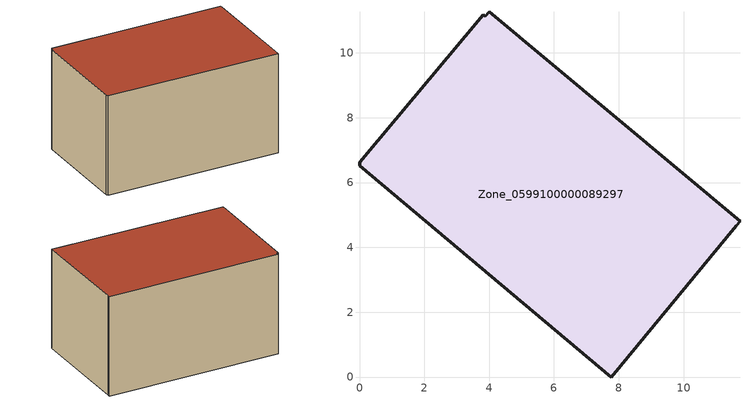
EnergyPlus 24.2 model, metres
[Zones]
Zone_0599100000089297
 floor ground (C_G): 4,11.26 11.74,4.81 11.62,4.67 7.77,0 0.01,6.52 0,6.62 3.81,11.18 3.88,11.12 z0
 wall outside (C_F): 0.01,6.52 7.77,0 11.62,4.67 11.74,4.81 4,11.26 3.88,11.12 3.81,11.18 0,6.62 0.01,6.52 z0:5.85
 roof outside (C_R): 11.74,4.81 4,11.26 3.88,11.12 3.81,11.18 0,6.62 0.01,6.52 7.77,0 11.62,4.67 z5.85
[BUILDING]
Pand.0599100000089297: North Axis=0; Terrain=City; Loads Convergence Tolerance Value=0.04; Temperature Convergence Tolerance Value=0.4; Solar Distribution=FullExterior; Maximum Number of Warmup Days=25; Minimum Number of Warmup Days=1
[Site:Location]
Rotterdam.The.Hague.AP_ZH_NLD Design_Conditions: Latitude=51.96; Longitude=4.45; Time Zone=1; Elevation=-4.5
[SITE:GROUNDTEMPERATURE:BUILDINGSURFACE]
18, 18, 18, 18, 18, 18, 18, 18, 18, 18, 18, 18
[MATERIAL] Thermal Absorptance=0.9; Solar Absorptance=0.7; Visible Absorptance=0.7
Name | Roughness | Thickness | Conductivity | Density | Specific Heat
G.TI.1946-1964 | MediumSmooth | 0.15 | 1 | 540 | 1210
F.TI.1946-1964 | Rough | 0.3 | 0.857143 | 1920 | 840
R.TI.1946-1964 | MediumRough | 0.2 | 0.277778 | 1500 | 1000
[CONSTRUCTION]
C_G: G.TI.1946-1964
C_F: F.TI.1946-1964
C_R: R.TI.1946-1964
[ZONE]
Zone_0599100000089297: Type=1; Multiplier=1; Ceiling Height=Autocalculate; Volume=Autocalculate; Floor Area=autocalculate; Part of Total Floor Area=Yes
[ZONEINFILTRATION:DESIGNFLOWRATE]
Infil_Zone_0599100000089297: Zone or ZoneList or Space or SpaceList=Zone_0599100000089297; Schedule=AlwaysOn; Design Flow Rate Calculation Method=Flow/Area; Flow Rate per Floor Area=0.003; Constant Term Coefficient=1; Temperature Term Coefficient=0; Velocity Term Coefficient=0; Velocity Squared Term Coefficient=0
[HVACTEMPLATE:ZONE:IDEALLOADSAIRSYSTEM]
Zone_0599100000089297: Maximum Heating Supply Air Temperature=50; Minimum Cooling Supply Air Temperature=13; Maximum Heating Supply Air Humidity Ratio=0.0156; Minimum Cooling Supply Air Humidity Ratio=0.0077; Heating Limit=NoLimit; Cooling Limit=NoLimit; Dehumidification Control Type=ConstantSensibleHeatRatio; Cooling Sensible Heat Ratio=0.7; Dehumidification Setpoint=60; Humidification Control Type=None; Humidification Setpoint=30; Outdoor Air Method=None; Outdoor Air Flow Rate per Person=0.00944; Outdoor Air Flow Rate per Zone Floor Area=0; Outdoor Air Flow Rate per Zone=0; Demand Controlled Ventilation Type=None; Outdoor Air Economizer Type=NoEconomizer; Heat Recovery Type=None; Sensible Heat Recovery Effectiveness=0.7; Latent Heat Recovery Effectiveness=0.65
[ZONECONTROL:THERMOSTAT]
ThermostatControl_Zone_0599100000089297: Zone or ZoneList=Zone_0599100000089297; Control Type Schedule=DualSetpointControlType; Control 1=Thermostat_Zone_0599100000089297; Temperature Difference Between Cutout And Setpoint=0
[THERMOSTATSETPOINT:DUALSETPOINT]
Thermostat_Zone_0599100000089297: Heating Setpoint Temperature Schedule=HeatingSetpoint_Zone_0599100000089297; Cooling Setpoint Temperature Schedule=CoolingSetpoint_Zone_0599100000089297
[SCHEDULE:COMPACT]
HeatingSetpoint_Zone_0599100000089297: Through: 12/31, For: AllDays, Until: 24:00, 21
CoolingSetpoint_Zone_0599100000089297: Through: 12/31, For: AllDays, Until: 24:00, 24
DualSetpointControlType: Through: 12/31, For: AllDays, Until: 24:00, 4
AlwaysOn: Through: 12/31, For: AllDays, Until: 24:00, 1
